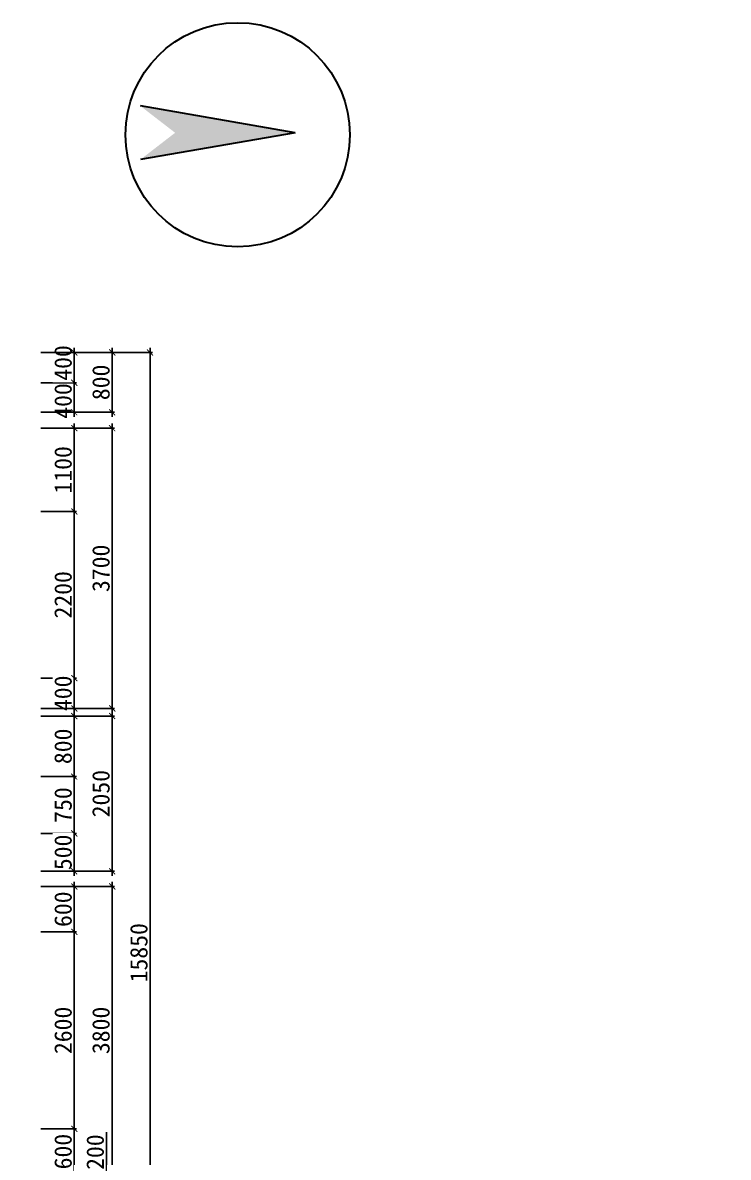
# Model space of a CAD drawing. Header units: millimetres. Extents: x -41640 to 3079702, y -5257903 to 68462.
# Drawn here: x 24793 to 34102, y 39794 to 54773 of the extents above; entities that cross this region are included whole.
import ezdxf

# ---------------------------------------------------------------- set-up
doc = ezdxf.new("R2010")
doc.units = ezdxf.units.MM
doc.header["$LTSCALE"] = 10
doc.layers.get('0').update_dxf_attribs({"color": 255})
doc.layers.get('Defpoints').update_dxf_attribs({"color": 255})
doc.layers.add('1室外尺寸标注', color=3, linetype='Continuous', lineweight=30)
doc.styles.add('(图框)宋体', font='', dxfattribs={"width": 0.8})
doc.styles.get("Standard").update_dxf_attribs({"font": ''})
doc.styles.add('邓林', font='simhei.ttf')
doc.styles.get('(图框)宋体').set_extended_font_data('SimSun')
doc.styles.get('Standard').set_extended_font_data('SimSun')
doc.dimstyles.get("Standard").update_dxf_attribs({"dimtxt": 0.18, "dimasz": 0.18, "dimexe": 0.18, "dimexo": 0.0625, "dimgap": 0.09, "dimtad": 0, "dimtih": 1, "dimtoh": 1, "dimdec": 4, "dimzin": 0, "dimdsep": 46, "dimtxsty": 'Standard', "dimcen": 0.09, "dimadec": 0, "dimazin": 0, "dimtfac": 1, "dimtdec": 4, "dimtofl": 0, "dimtmove": 0, "dimatfit": 3, "dimfxl": 1, "dimtolj": 1, "dimtzin": 0, "dimarcsym": 0})

# ---------------------------------------------------------------- blocks, each defined once
blk = doc.blocks.new('_ArchTick')
at = {"color": 0, "linetype": 'ByBlock', "const_width": 0.15}
blk.add_lwpolyline([(-0.5, -0.5), (0.5, 0.5)], dxfattribs=at)
blk = doc.blocks.new('*D250')
at = {"layer": '1室外尺寸标注', "color": 8, "lineweight": -2}
for p, q in [((25896, 39448), (25896, 39959)), ((25473, 39320), (25896, 39448)), ((25473, 39210), (25473, 39430)), ((25033, 39370), (25503, 39370)), ((25033, 39270), (25503, 39270))]:
    blk.add_line(p, q, dxfattribs=at)
at = {"layer": 'Defpoints', "color": 0, "lineweight": 30}
for p in [(24973, 39370, 0), (24973, 39270, 0), (25473, 39370)]:
    blk.add_point(p, dxfattribs=at)
at = {"layer": '1室外尺寸标注', "color": 8, "lineweight": -2, "xscale": 80, "yscale": 80, "zscale": 80}
for p, rotation in [((25473, 39370), 90), ((25473, 39270), 270)]:
    blk.add_blockref('_ArchTick', p, dxfattribs=dict(at, rotation=rotation))
at = {"layer": '1室外尺寸标注', "color": 45, "insert": (25750, 39703), "char_height": 230, "attachment_point": 5, "rotation": 90, "style": '邓林', "bg_fill": 3, "box_fill_scale": 1.1, "bg_fill_color": 256, "bg_fill_true_color": 13158600, "bg_fill_transparency": 7250140}
blk.add_mtext('100', dxfattribs=at)
blk = doc.blocks.new('_Dot')
at = {"color": 0, "linetype": 'ByBlock', "lineweight": -2}
blk.add_line((-0.5, 0), (-1, 0), dxfattribs=at)
at = {"color": 0, "linetype": 'ByBlock', "const_width": 0.5}
blk.add_lwpolyline([(-0.25, 0, 1), (0.25, 0, 1)], format="xyb", close=True, dxfattribs=at)
blk = doc.blocks.new('DOT')
at = {"color": 0, "linetype": 'ByBlock'}
blk.add_line((-0.35, 0), (-1, 0), dxfattribs=at)
at = {"color": 0, "linetype": 'ByBlock', "const_width": 0.35}
blk.add_lwpolyline([(-0.175, 0, 1), (0.175, 0, 1)], format="xyb", close=True, dxfattribs=at)
blk = doc.blocks.new('*D251')
at = {"layer": '1室外尺寸标注', "color": 8, "lineweight": -2}
for p, q in [((25896, 39598), (25896, 40128)), ((25033, 39570), (25503, 39570)), ((25473, 39310), (25473, 39630)), ((25473, 39470), (25896, 39598)), ((25033, 39370), (25503, 39370))]:
    blk.add_line(p, q, dxfattribs=at)
at = {"layer": 'Defpoints', "color": 0, "lineweight": 30}
for p in [(24973, 39570, 0), (25473, 39570), (24973, 39370, 0)]:
    blk.add_point(p, dxfattribs=at)
at = {"layer": '1室外尺寸标注', "color": 8, "lineweight": -2, "xscale": 80, "yscale": 80, "zscale": 80}
for p, rotation in [((25473, 39570), 90), ((25473, 39370), 270)]:
    blk.add_blockref('_ArchTick', p, dxfattribs=dict(at, rotation=rotation))
at = {"layer": '1室外尺寸标注', "color": 45, "insert": (25750, 39863), "char_height": 230, "attachment_point": 5, "rotation": 90, "style": '邓林', "bg_fill": 3, "box_fill_scale": 1.1, "bg_fill_color": 256, "bg_fill_true_color": 13158600, "bg_fill_transparency": 7246092}
blk.add_mtext('200', dxfattribs=at)
blk = doc.blocks.new('*D252')
at = {"layer": '1室外尺寸标注', "color": 8, "lineweight": -2}
for p, q in [((25033, 40170), (25503, 40170)), ((25473, 39510), (25473, 40230)), ((25033, 39570), (25503, 39570))]:
    blk.add_line(p, q, dxfattribs=at)
at = {"layer": 'Defpoints', "color": 0, "lineweight": 30}
for p in [(24973, 40170, 0), (24973, 39570, 0)]:
    blk.add_point(p, dxfattribs=at)
at = {"layer": '1室外尺寸标注', "color": 8, "lineweight": -2, "xscale": 80, "yscale": 80, "zscale": 80}
for p, rotation in [((25473, 40170), 90), ((25473, 39570), 270)]:
    blk.add_blockref('_ArchTick', p, dxfattribs=dict(at, rotation=rotation))
at = {"layer": '1室外尺寸标注', "color": 45, "insert": (25326, 39870), "char_height": 230, "attachment_point": 5, "rotation": 90, "style": '邓林', "bg_fill": 3, "box_fill_scale": 1.1, "bg_fill_color": 256, "bg_fill_true_color": 13158600, "bg_fill_transparency": 4932856}
blk.add_mtext('600', dxfattribs=at)
at = {"layer": 'Defpoints', "color": 0, "lineweight": 30}
blk.add_point((25473, 40170), dxfattribs=at)
blk = doc.blocks.new('*D253')
at = {"layer": '1室外尺寸标注', "color": 8, "lineweight": -2}
for p, q in [((25033, 42770), (25503, 42770)), ((25473, 40110), (25473, 42830)), ((25033, 40170), (25503, 40170))]:
    blk.add_line(p, q, dxfattribs=at)
at = {"layer": 'Defpoints', "color": 0, "lineweight": 30}
for p in [(24973, 42770, 0), (25473, 42770), (24973, 40170, 0)]:
    blk.add_point(p, dxfattribs=at)
at = {"layer": '1室外尺寸标注', "color": 8, "lineweight": -2, "xscale": 80, "yscale": 80, "zscale": 80}
for p, rotation in [((25473, 42770), 90), ((25473, 40170), 270)]:
    blk.add_blockref('_ArchTick', p, dxfattribs=dict(at, rotation=rotation))
at = {"layer": '1室外尺寸标注', "color": 45, "insert": (25326, 41470), "char_height": 230, "attachment_point": 5, "rotation": 90, "style": '邓林', "bg_fill": 3, "box_fill_scale": 1.1, "bg_fill_color": 256, "bg_fill_true_color": 13158600, "bg_fill_transparency": 7243152}
blk.add_mtext('2600', dxfattribs=at)
blk = doc.blocks.new('*D254')
at = {"layer": '1室外尺寸标注', "color": 8, "lineweight": -2}
for p, q in [((25033, 43370), (25503, 43370)), ((25473, 42710), (25473, 43430)), ((25033, 42770), (25503, 42770))]:
    blk.add_line(p, q, dxfattribs=at)
at = {"layer": 'Defpoints', "color": 0, "lineweight": 30}
for p in [(24973, 43370, 0), (24973, 42770, 0)]:
    blk.add_point(p, dxfattribs=at)
at = {"layer": '1室外尺寸标注', "color": 8, "lineweight": -2, "xscale": 80, "yscale": 80, "zscale": 80}
for p, rotation in [((25473, 43370), 90), ((25473, 42770), 270)]:
    blk.add_blockref('_ArchTick', p, dxfattribs=dict(at, rotation=rotation))
at = {"layer": '1室外尺寸标注', "color": 45, "insert": (25326, 43070), "char_height": 230, "attachment_point": 5, "rotation": 90, "style": '邓林', "bg_fill": 3, "box_fill_scale": 1.1, "bg_fill_color": 256, "bg_fill_true_color": 13158600, "bg_fill_transparency": 4931824}
blk.add_mtext('600', dxfattribs=at)
at = {"layer": 'Defpoints', "color": 0, "lineweight": 30}
blk.add_point((25473, 43370), dxfattribs=at)
blk = doc.blocks.new('*D255')
at = {"layer": '1室外尺寸标注', "color": 8, "lineweight": -2}
for p, q in [((25473, 49570), (25473, 50080)), ((25033, 50020), (25503, 50020)), ((25033, 49630), (25503, 49630))]:
    blk.add_line(p, q, dxfattribs=at)
at = {"layer": 'Defpoints', "color": 0, "lineweight": 30}
for p in [(24973, 50020, 0), (24973, 49630, 0)]:
    blk.add_point(p, dxfattribs=at)
at = {"layer": '1室外尺寸标注', "color": 45, "insert": (25326, 49779), "char_height": 230, "attachment_point": 5, "rotation": 90, "style": '邓林', "bg_fill": 3, "box_fill_scale": 1.1, "bg_fill_color": 256, "bg_fill_true_color": 13158600, "bg_fill_transparency": 7229500}
blk.add_mtext('400', dxfattribs=at)
at = {"layer": 'Defpoints', "color": 0, "lineweight": 30}
blk.add_point((25473, 50020), dxfattribs=at)
at = {"layer": '1室外尺寸标注', "color": 8, "lineweight": -2, "xscale": 80, "yscale": 80, "zscale": 80}
for p, rotation in [((25473, 50020), 90), ((25473, 49630), 270)]:
    blk.add_blockref('_ArchTick', p, dxfattribs=dict(at, rotation=rotation))
blk = doc.blocks.new('*D256')
at = {"layer": '1室外尺寸标注', "color": 8, "lineweight": -2}
for p, q in [((25473, 49960), (25473, 50480)), ((25033, 50420), (25503, 50420)), ((25033, 50020), (25503, 50020))]:
    blk.add_line(p, q, dxfattribs=at)
at = {"layer": 'Defpoints', "color": 0, "lineweight": 30}
for p in [(24973, 50420, 0), (24973, 50020, 0)]:
    blk.add_point(p, dxfattribs=at)
at = {"layer": '1室外尺寸标注', "color": 45, "insert": (25326, 50281), "char_height": 230, "attachment_point": 5, "rotation": 90, "style": '邓林', "bg_fill": 3, "box_fill_scale": 1.1, "bg_fill_color": 256, "bg_fill_true_color": 13158600, "bg_fill_transparency": 6881363}
blk.add_mtext('400', dxfattribs=at)
at = {"layer": 'Defpoints', "color": 0, "lineweight": 30}
blk.add_point((25473, 50420), dxfattribs=at)
at = {"layer": '1室外尺寸标注', "color": 8, "lineweight": -2, "xscale": 80, "yscale": 80, "zscale": 80}
for p, rotation in [((25473, 50420), 90), ((25473, 50020), 270)]:
    blk.add_blockref('_ArchTick', p, dxfattribs=dict(at, rotation=rotation))
blk = doc.blocks.new('*D257')
at = {"layer": '1室外尺寸标注', "color": 8, "lineweight": -2}
for p, q in [((26473, 34510), (26473, 50480)), ((25033, 50420), (26503, 50420)), ((25033, 34570), (26503, 34570))]:
    blk.add_line(p, q, dxfattribs=at)
at = {"layer": 'Defpoints', "color": 0, "lineweight": 30}
for p in [(24973, 50420, 0), (26473, 50420), (24973, 34570, 0)]:
    blk.add_point(p, dxfattribs=at)
at = {"layer": '1室外尺寸标注', "color": 8, "lineweight": -2, "xscale": 80, "yscale": 80, "zscale": 80}
for p, rotation in [((26473, 50420), 90), ((26473, 34570), 270)]:
    blk.add_blockref('_ArchTick', p, dxfattribs=dict(at, rotation=rotation))
at = {"layer": '1室外尺寸标注', "color": 45, "insert": (26326, 42495), "char_height": 230, "attachment_point": 5, "rotation": 90, "style": '邓林', "bg_fill": 3, "box_fill_scale": 1.1, "bg_fill_color": 256, "bg_fill_true_color": 13158600, "bg_fill_transparency": 4932548}
blk.add_mtext('15850', dxfattribs=at)
blk = doc.blocks.new('*D258')
at = {"layer": '1室外尺寸标注', "color": 8, "lineweight": -2}
for p, q in [((25973, 50480), (25973, 49570)), ((25033, 50420), (26003, 50420)), ((25033, 49630), (26003, 49630))]:
    blk.add_line(p, q, dxfattribs=at)
at = {"layer": 'Defpoints', "color": 0, "lineweight": 30}
for p in [(24973, 50420, 0), (24973, 49630, 0), (25973, 49630)]:
    blk.add_point(p, dxfattribs=at)
at = {"layer": '1室外尺寸标注', "color": 8, "lineweight": -2, "xscale": 80, "yscale": 80, "zscale": 80}
for p, rotation in [((25973, 50420), 90), ((25973, 49630), 270)]:
    blk.add_blockref('_ArchTick', p, dxfattribs=dict(at, rotation=rotation))
at = {"layer": '1室外尺寸标注', "color": 45, "insert": (25826, 50025), "char_height": 230, "attachment_point": 5, "rotation": 90, "style": '邓林', "bg_fill": 3, "box_fill_scale": 1.1, "bg_fill_color": 256, "bg_fill_true_color": 13158600, "bg_fill_transparency": 4932340}
blk.add_mtext('800', dxfattribs=at)
blk = doc.blocks.new('*D259')
at = {"layer": '1室外尺寸标注', "color": 8, "lineweight": -2}
for p, q in [((25033, 43370), (26003, 43370)), ((25973, 43430), (25973, 39510)), ((25033, 39570), (26003, 39570))]:
    blk.add_line(p, q, dxfattribs=at)
at = {"layer": 'Defpoints', "color": 0, "lineweight": 30}
for p in [(24973, 43370, 0), (24973, 39570, 0), (25973, 39570)]:
    blk.add_point(p, dxfattribs=at)
at = {"layer": '1室外尺寸标注', "color": 8, "lineweight": -2, "xscale": 80, "yscale": 80, "zscale": 80}
for p, rotation in [((25973, 43370), 90), ((25973, 39570), 270)]:
    blk.add_blockref('_ArchTick', p, dxfattribs=dict(at, rotation=rotation))
at = {"layer": '1室外尺寸标注', "color": 45, "insert": (25826, 41470), "char_height": 230, "attachment_point": 5, "rotation": 90, "style": '邓林', "bg_fill": 3, "box_fill_scale": 1.1, "bg_fill_color": 256, "bg_fill_true_color": 13158600, "bg_fill_transparency": 7217436}
blk.add_mtext('3800', dxfattribs=at)
blk = doc.blocks.new('*D262')
at = {"layer": '1室外尺寸标注', "color": 8, "lineweight": -2}
for p, q in [((25473, 49480), (25473, 48260)), ((25033, 49420), (25503, 49420)), ((25033, 48320), (25503, 48320))]:
    blk.add_line(p, q, dxfattribs=at)
at = {"layer": 'Defpoints', "color": 0, "lineweight": 30}
for p in [(24973, 49420, 0), (24973, 48320, 0), (25473, 48320)]:
    blk.add_point(p, dxfattribs=at)
at = {"layer": '1室外尺寸标注', "color": 8, "lineweight": -2, "xscale": 80, "yscale": 80, "zscale": 80}
for p, rotation in [((25473, 49420), 90), ((25473, 48320), 270)]:
    blk.add_blockref('_ArchTick', p, dxfattribs=dict(at, rotation=rotation))
at = {"layer": '1室外尺寸标注', "color": 45, "insert": (25326, 48870), "char_height": 230, "attachment_point": 5, "rotation": 90, "style": '邓林', "bg_fill": 3, "box_fill_scale": 1.1, "bg_fill_color": 256, "bg_fill_true_color": 13158600, "bg_fill_transparency": 4932340}
blk.add_mtext('1100', dxfattribs=at)
blk = doc.blocks.new('*D263')
at = {"layer": '1室外尺寸标注', "color": 8, "lineweight": -2}
for p, q in [((25033, 48320), (25503, 48320)), ((25473, 48380), (25473, 46060)), ((25033, 46120), (25503, 46120))]:
    blk.add_line(p, q, dxfattribs=at)
at = {"layer": 'Defpoints', "color": 0, "lineweight": 30}
for p in [(24973, 48320, 0), (24973, 46120, 0), (25473, 46120)]:
    blk.add_point(p, dxfattribs=at)
at = {"layer": '1室外尺寸标注', "color": 8, "lineweight": -2, "xscale": 80, "yscale": 80, "zscale": 80}
for p, rotation in [((25473, 48320), 90), ((25473, 46120), 270)]:
    blk.add_blockref('_ArchTick', p, dxfattribs=dict(at, rotation=rotation))
at = {"layer": '1室外尺寸标注', "color": 45, "insert": (25326, 47220), "char_height": 230, "attachment_point": 5, "rotation": 90, "style": '邓林', "bg_fill": 3, "box_fill_scale": 1.1, "bg_fill_color": 256, "bg_fill_true_color": 13158600, "bg_fill_transparency": 7210384}
blk.add_mtext('2200', dxfattribs=at)
blk = doc.blocks.new('*D264')
at = {"layer": '1室外尺寸标注', "color": 8, "lineweight": -2}
for p, q in [((25473, 46180), (25473, 45660)), ((25033, 46120), (25503, 46120)), ((25033, 45720), (25503, 45720))]:
    blk.add_line(p, q, dxfattribs=at)
at = {"layer": 'Defpoints', "color": 0, "lineweight": 30}
for p in [(24973, 46120, 0), (24973, 45720, 0)]:
    blk.add_point(p, dxfattribs=at)
at = {"layer": '1室外尺寸标注', "color": 45, "insert": (25326, 45920), "char_height": 230, "attachment_point": 5, "rotation": 90, "style": '邓林', "bg_fill": 3, "box_fill_scale": 1.1, "bg_fill_color": 256, "bg_fill_true_color": 13158600, "bg_fill_transparency": 4931516}
blk.add_mtext('400', dxfattribs=at)
at = {"layer": 'Defpoints', "color": 0, "lineweight": 30}
blk.add_point((25473, 45720), dxfattribs=at)
at = {"layer": '1室外尺寸标注', "color": 8, "lineweight": -2, "xscale": 80, "yscale": 80, "zscale": 80}
for p, rotation in [((25473, 46120), 90), ((25473, 45720), 270)]:
    blk.add_blockref('_ArchTick', p, dxfattribs=dict(at, rotation=rotation))
blk = doc.blocks.new('*D265')
at = {"layer": '1室外尺寸标注', "color": 8, "lineweight": -2}
for p, q in [((25033, 45620), (25503, 45620)), ((25473, 45680), (25473, 44760)), ((25033, 44820), (25503, 44820))]:
    blk.add_line(p, q, dxfattribs=at)
at = {"layer": 'Defpoints', "color": 0, "lineweight": 30}
for p in [(24973, 45620, 0), (24973, 44820, 0), (25473, 44820)]:
    blk.add_point(p, dxfattribs=at)
at = {"layer": '1室外尺寸标注', "color": 8, "lineweight": -2, "xscale": 80, "yscale": 80, "zscale": 80}
for p, rotation in [((25473, 45620), 90), ((25473, 44820), 270)]:
    blk.add_blockref('_ArchTick', p, dxfattribs=dict(at, rotation=rotation))
at = {"layer": '1室外尺寸标注', "color": 45, "insert": (25326, 45220), "char_height": 230, "attachment_point": 5, "rotation": 90, "style": '邓林', "bg_fill": 3, "box_fill_scale": 1.1, "bg_fill_color": 256, "bg_fill_true_color": 13158600, "bg_fill_transparency": 7202860}
blk.add_mtext('800', dxfattribs=at)
blk = doc.blocks.new('*D266')
at = {"layer": '1室外尺寸标注', "color": 8, "lineweight": -2}
for p, q in [((25033, 44820), (25503, 44820)), ((25473, 44880), (25473, 44010)), ((25033, 44070), (25503, 44070))]:
    blk.add_line(p, q, dxfattribs=at)
at = {"layer": 'Defpoints', "color": 0, "lineweight": 30}
for p in [(24973, 44820, 0), (24973, 44070, 0), (25473, 44070)]:
    blk.add_point(p, dxfattribs=at)
at = {"layer": '1室外尺寸标注', "color": 8, "lineweight": -2, "xscale": 80, "yscale": 80, "zscale": 80}
for p, rotation in [((25473, 44820), 90), ((25473, 44070), 270)]:
    blk.add_blockref('_ArchTick', p, dxfattribs=dict(at, rotation=rotation))
at = {"layer": '1室外尺寸标注', "color": 45, "insert": (25326, 44445), "char_height": 230, "attachment_point": 5, "rotation": 90, "style": '邓林', "bg_fill": 3, "box_fill_scale": 1.1, "bg_fill_color": 256, "bg_fill_true_color": 13158600, "bg_fill_transparency": 7196860}
blk.add_mtext('750', dxfattribs=at)
blk = doc.blocks.new('*D267')
at = {"layer": '1室外尺寸标注', "color": 8, "lineweight": -2}
for p, q in [((25033, 44070), (25503, 44070)), ((25473, 44130), (25473, 43510)), ((25033, 43570), (25503, 43570))]:
    blk.add_line(p, q, dxfattribs=at)
at = {"layer": 'Defpoints', "color": 0, "lineweight": 30}
for p in [(24973, 44070, 0), (24973, 43570, 0)]:
    blk.add_point(p, dxfattribs=at)
at = {"layer": '1室外尺寸标注', "color": 45, "insert": (25326, 43820), "char_height": 230, "attachment_point": 5, "rotation": 90, "style": '邓林', "bg_fill": 3, "box_fill_scale": 1.1, "bg_fill_color": 256, "bg_fill_true_color": 13158600, "bg_fill_transparency": 4931824}
blk.add_mtext('500', dxfattribs=at)
at = {"layer": 'Defpoints', "color": 0, "lineweight": 30}
blk.add_point((25473, 43570), dxfattribs=at)
at = {"layer": '1室外尺寸标注', "color": 8, "lineweight": -2, "xscale": 80, "yscale": 80, "zscale": 80}
for p, rotation in [((25473, 44070), 90), ((25473, 43570), 270)]:
    blk.add_blockref('_ArchTick', p, dxfattribs=dict(at, rotation=rotation))
blk = doc.blocks.new('*D268')
at = {"layer": '1室外尺寸标注', "color": 8, "lineweight": -2}
for p, q in [((25033, 45620), (26003, 45620)), ((25973, 43510), (25973, 45680)), ((25033, 43570), (26003, 43570))]:
    blk.add_line(p, q, dxfattribs=at)
at = {"layer": 'Defpoints', "color": 0, "lineweight": 30}
for p in [(24973, 45620, 0), (25973, 45620), (24973, 43570, 0)]:
    blk.add_point(p, dxfattribs=at)
at = {"layer": '1室外尺寸标注', "color": 8, "lineweight": -2, "xscale": 80, "yscale": 80, "zscale": 80}
for p, rotation in [((25973, 45620), 90), ((25973, 43570), 270)]:
    blk.add_blockref('_ArchTick', p, dxfattribs=dict(at, rotation=rotation))
at = {"layer": '1室外尺寸标注', "color": 45, "insert": (25826, 44595), "char_height": 230, "attachment_point": 5, "rotation": 90, "style": '邓林', "bg_fill": 3, "box_fill_scale": 1.1, "bg_fill_color": 256, "bg_fill_true_color": 13158600, "bg_fill_transparency": 7194352}
blk.add_mtext('2050', dxfattribs=at)
blk = doc.blocks.new('*D269')
at = {"layer": '1室外尺寸标注', "color": 8, "lineweight": -2}
for p, q in [((25973, 45660), (25973, 49480)), ((25033, 49420), (26003, 49420)), ((25033, 45720), (26003, 45720))]:
    blk.add_line(p, q, dxfattribs=at)
at = {"layer": 'Defpoints', "color": 0, "lineweight": 30}
for p in [(24973, 49420, 0), (25973, 49420), (24973, 45720, 0)]:
    blk.add_point(p, dxfattribs=at)
at = {"layer": '1室外尺寸标注', "color": 8, "lineweight": -2, "xscale": 80, "yscale": 80, "zscale": 80}
for p, rotation in [((25973, 49420), 90), ((25973, 45720), 270)]:
    blk.add_blockref('_ArchTick', p, dxfattribs=dict(at, rotation=rotation))
at = {"layer": '1室外尺寸标注', "color": 45, "insert": (25826, 47570), "char_height": 230, "attachment_point": 5, "rotation": 90, "style": '邓林', "bg_fill": 3, "box_fill_scale": 1.1, "bg_fill_color": 256, "bg_fill_true_color": 13158600, "bg_fill_transparency": 4931824}
blk.add_mtext('3700', dxfattribs=at)
blk = doc.blocks.new('*D561')
at = {"color": 250, "lineweight": -2}
for p, q in [((-36159, 46246), (-36316, 46246)), ((-36286, 46276), (-36286, 45616)), ((-36136, 45646), (-36316, 45646))]:
    blk.add_line(p, q, dxfattribs=at)
at = {"layer": 'Defpoints', "color": 0, "lineweight": 30}
for p in [(-36129, 46246), (-36286, 45646), (3064961, 45646)]:
    blk.add_point(p, dxfattribs=at)
at = {"color": 250, "lineweight": -2, "xscale": 30, "yscale": 30, "zscale": 30}
for p, rotation in [((-36286, 46246), 90), ((-36286, 45646), 270)]:
    blk.add_blockref('_ArchTick', p, dxfattribs=dict(at, rotation=rotation))
at = {"color": 45, "insert": (-36381, 45946), "char_height": 150, "attachment_point": 5, "rotation": 90, "style": '(图框)宋体', "bg_fill": 3, "box_fill_scale": 1.1, "bg_fill_color": 256, "bg_fill_true_color": 13158600, "bg_fill_transparency": 5547808}
blk.add_mtext('600', dxfattribs=at)
blk = doc.blocks.new('*D564')
at = {"color": 250, "lineweight": -2}
for p, q in [((-28231, 49067), (-28410, 49067)), ((-28380, 49097), (-28380, 47127)), ((-28230, 47157), (-28410, 47157))]:
    blk.add_line(p, q, dxfattribs=at)
at = {"layer": 'Defpoints', "color": 0, "lineweight": 30}
for p in [(-28201, 49067), (-28380, 47157), (3072889, 47157)]:
    blk.add_point(p, dxfattribs=at)
at = {"color": 250, "lineweight": -2, "xscale": 30, "yscale": 30, "zscale": 30}
for p, rotation in [((-28380, 49067), 90), ((-28380, 47157), 270)]:
    blk.add_blockref('_ArchTick', p, dxfattribs=dict(at, rotation=rotation))
at = {"color": 45, "insert": (-28475, 48112), "char_height": 150, "attachment_point": 5, "rotation": 90, "style": '(图框)宋体', "bg_fill": 3, "box_fill_scale": 1.1, "bg_fill_color": 256, "bg_fill_true_color": 13158600, "bg_fill_transparency": 5547292}
blk.add_mtext('1910', dxfattribs=at)
blk = doc.blocks.new('*D565')
at = {"color": 250, "lineweight": -2}
for p, q in [((-30132, 49067), (-29952, 49067)), ((-29982, 49097), (-29982, 47127)), ((-29832, 47157), (-30012, 47157))]:
    blk.add_line(p, q, dxfattribs=at)
at = {"layer": 'Defpoints', "color": 0, "lineweight": 30}
for p in [(-30241, 49067), (-29982, 47157), (3070849, 47157)]:
    blk.add_point(p, dxfattribs=at)
at = {"color": 250, "lineweight": -2, "xscale": 30, "yscale": 30, "zscale": 30}
for p, rotation in [((-29982, 49067), 90), ((-29982, 47157), 270)]:
    blk.add_blockref('_ArchTick', p, dxfattribs=dict(at, rotation=rotation))
at = {"color": 45, "insert": (-30077, 48112), "char_height": 150, "attachment_point": 5, "rotation": 90, "style": '(图框)宋体', "bg_fill": 3, "box_fill_scale": 1.1, "bg_fill_color": 256, "bg_fill_true_color": 13158600, "bg_fill_transparency": 15090400}
blk.add_mtext('1910', dxfattribs=at)
blk = doc.blocks.new('*D571')
at = {"color": 250, "lineweight": -2}
for p, q in [((-25860, 45177), (-25860, 47487)), ((-25710, 47457), (-25890, 47457)), ((-25710, 45207), (-25890, 45207))]:
    blk.add_line(p, q, dxfattribs=at)
at = {"layer": 'Defpoints', "color": 0, "lineweight": 30}
for p in [(-25860, 47457), (3075619, 47457), (-25471, 45207)]:
    blk.add_point(p, dxfattribs=at)
at = {"color": 250, "lineweight": -2, "xscale": 30, "yscale": 30, "zscale": 30}
for p, rotation in [((-25860, 47457), 90), ((-25860, 45207), 270)]:
    blk.add_blockref('_ArchTick', p, dxfattribs=dict(at, rotation=rotation))
at = {"color": 45, "insert": (-25955, 46332), "char_height": 150, "attachment_point": 5, "rotation": 90, "style": '(图框)宋体', "bg_fill": 3, "box_fill_scale": 1.1, "bg_fill_color": 256, "bg_fill_true_color": 13158600, "bg_fill_transparency": 15130364}
blk.add_mtext('2250', dxfattribs=at)
blk = doc.blocks.new('*D572')
at = {"color": 250, "lineweight": -2}
for p, q in [((-25860, 47427), (-25860, 48987)), ((-25710, 48957), (-25890, 48957)), ((-25710, 47457), (-25890, 47457))]:
    blk.add_line(p, q, dxfattribs=at)
at = {"layer": 'Defpoints', "color": 0, "lineweight": 30}
for p in [(-25860, 48957), (-25671, 48957), (3075419, 47457)]:
    blk.add_point(p, dxfattribs=at)
at = {"color": 250, "lineweight": -2, "xscale": 30, "yscale": 30, "zscale": 30}
for p, rotation in [((-25860, 48957), 90), ((-25860, 47457), 270)]:
    blk.add_blockref('_ArchTick', p, dxfattribs=dict(at, rotation=rotation))
at = {"color": 45, "insert": (-25955, 48207), "char_height": 150, "attachment_point": 5, "rotation": 90, "style": '(图框)宋体', "bg_fill": 3, "box_fill_scale": 1.1, "bg_fill_color": 256, "bg_fill_true_color": 13158600, "bg_fill_transparency": 15126992}
blk.add_mtext('1500', dxfattribs=at)

msp = doc.modelspace()

# ---------------------------------------------------------------- hatches: boundary and pattern name
at = {"layer": '1室外尺寸标注'}
msp.add_hatch(color=45, dxfattribs=at).paths.add_polyline_path([(26346, 53673.6), (26803.5, 53320.1), (26346, 52966.6), (28389, 53320.1)])

# ---------------------------------------------------------------- linework, layer by layer
at = {"layer": '1室外尺寸标注', "color": 45}
for q in [(26346, 53673.6, 0), (26346, 52966.6, 0)]:
    msp.add_line((28389, 53320.1, 0), q, dxfattribs=at)
msp.add_circle((27628.8, 53293.4, 0), 1479.9, dxfattribs=at)

# ---------------------------------------------------------------- dimensions: what is measured, and where the dimension line sits
dim = msp.add_linear_dim(base=(25472.6, 50020.4, 0), p1=(24972.6, 49630.4), p2=(24972.6, 50020.4), angle=90, text='400', dimstyle='Standard', override={"dimtxt": 230, "dimasz": 80, "dimexe": 30, "dimexo": 60, "dimgap": 30, "dimtad": 1, "dimtih": 0, "dimtoh": 0, "dimdec": 0, "dimzin": 8, "dimdsep": 44, "dimtxsty": '邓林', "dimblk": 'ArchTick', "dimcen": 2.5, "dimdle": 60, "dimclrd": 8, "dimclre": 8, "dimclrt": 45, "dimtdec": 0, "dimtofl": 1, "dimtmove": 1, "dimldrblk": 'Dot', "dimfxl": 5, "dimtfill": 1, "dimtolj": 0, "dimtzin": 8}, dxfattribs=at)
dim.commit()
dim.dimension.update_dxf_attribs({"geometry": '*D255', "text_midpoint": (25472.6, 49779, 0), "dimtype": 160})
dim = msp.add_linear_dim(base=(25472.6, 39370.4, 0), p1=(24972.6, 39270.4), p2=(24972.6, 39370.4), angle=90, dimstyle='Standard', override={"dimtxt": 230, "dimasz": 80, "dimexe": 30, "dimexo": 60, "dimgap": 30, "dimtad": 1, "dimtih": 0, "dimtoh": 0, "dimdec": 0, "dimzin": 8, "dimdsep": 44, "dimtxsty": '邓林', "dimblk": 'ArchTick', "dimcen": 2.5, "dimdle": 60, "dimclrd": 8, "dimclre": 8, "dimclrt": 45, "dimtdec": 0, "dimtofl": 1, "dimtmove": 1, "dimldrblk": 'Dot', "dimfxl": 5, "dimtfill": 1, "dimtolj": 0, "dimtzin": 8}, dxfattribs=at)
dim.commit()
dim.dimension.update_dxf_attribs({"geometry": '*D250', "text_midpoint": (25750.1, 39477.6, 0)})

# ---------------------------------------------------------------- next in the draw order: dimensions: what is measured, and where the dimension line sits
dim = msp.add_linear_dim(base=(25472.6, 50420.4, 0), p1=(24972.6, 50020.4), p2=(24972.6, 50420.4), angle=90, dimstyle='Standard', override={"dimtxt": 230, "dimasz": 80, "dimexe": 30, "dimexo": 60, "dimgap": 30, "dimtad": 1, "dimtih": 0, "dimtoh": 0, "dimdec": 0, "dimzin": 8, "dimdsep": 44, "dimtxsty": '邓林', "dimblk": 'ArchTick', "dimcen": 2.5, "dimdle": 60, "dimclrd": 8, "dimclre": 8, "dimclrt": 45, "dimtdec": 0, "dimtofl": 1, "dimtmove": 1, "dimldrblk": 'Dot', "dimfxl": 5, "dimtfill": 1, "dimtolj": 0, "dimtzin": 8}, dxfattribs=at)
dim.commit()
dim.dimension.update_dxf_attribs({"geometry": '*D256', "text_midpoint": (25472.6, 50281.2, 0), "dimtype": 160})
dim = msp.add_linear_dim(base=(25472.6, 39570.4, 0), p1=(24972.6, 39370.4), p2=(24972.6, 39570.4), angle=90, dimstyle='Standard', override={"dimtxt": 230, "dimasz": 80, "dimexe": 30, "dimexo": 60, "dimgap": 30, "dimtad": 1, "dimtih": 0, "dimtoh": 0, "dimdec": 0, "dimzin": 8, "dimdsep": 44, "dimtxsty": '邓林', "dimblk": 'ArchTick', "dimcen": 2.5, "dimdle": 60, "dimclrd": 8, "dimclre": 8, "dimclrt": 45, "dimtdec": 0, "dimtofl": 1, "dimtmove": 1, "dimldrblk": 'Dot', "dimfxl": 5, "dimtfill": 1, "dimtolj": 0, "dimtzin": 8}, dxfattribs=at)
dim.commit()
dim.dimension.update_dxf_attribs({"geometry": '*D251', "text_midpoint": (25750.1, 39627.6, 0)})

# ---------------------------------------------------------------- next in the draw order: dimensions: what is measured, and where the dimension line sits
dim = msp.add_linear_dim(base=(25472.6, 40170.4, 0), p1=(24972.6, 39570.4), p2=(24972.6, 40170.4), angle=90, dimstyle='Standard', override={"dimtxt": 230, "dimasz": 80, "dimexe": 30, "dimexo": 60, "dimgap": 30, "dimtad": 1, "dimtih": 0, "dimtoh": 0, "dimdec": 0, "dimzin": 8, "dimdsep": 44, "dimtxsty": '邓林', "dimblk": 'ArchTick', "dimcen": 2.5, "dimdle": 60, "dimclrd": 8, "dimclre": 8, "dimclrt": 45, "dimtdec": 0, "dimtofl": 1, "dimtmove": 1, "dimldrblk": 'Dot', "dimfxl": 5, "dimtfill": 1, "dimtolj": 0, "dimtzin": 8}, dxfattribs=at)
dim.commit()
dim.dimension.update_dxf_attribs({"geometry": '*D252', "text_midpoint": (25326.3, 39870.4, 0)})

# ---------------------------------------------------------------- next in the draw order: dimensions: what is measured, and where the dimension line sits
dim = msp.add_linear_dim(base=(25472.6, 42770.4, 0), p1=(24972.6, 40170.4), p2=(24972.6, 42770.4), angle=90, dimstyle='Standard', override={"dimtxt": 230, "dimasz": 80, "dimexe": 30, "dimexo": 60, "dimgap": 30, "dimtad": 1, "dimtih": 0, "dimtoh": 0, "dimdec": 0, "dimzin": 8, "dimdsep": 44, "dimtxsty": '邓林', "dimblk": 'ArchTick', "dimcen": 2.5, "dimdle": 60, "dimclrd": 8, "dimclre": 8, "dimclrt": 45, "dimtdec": 0, "dimtofl": 1, "dimtmove": 1, "dimldrblk": 'Dot', "dimfxl": 5, "dimtfill": 1, "dimtolj": 0, "dimtzin": 8}, dxfattribs=at)
dim.commit()
dim.dimension.update_dxf_attribs({"geometry": '*D253', "text_midpoint": (25326.3, 41470.4, 0)})

# ---------------------------------------------------------------- next in the draw order: dimensions: what is measured, and where the dimension line sits
dim = msp.add_linear_dim(base=(25472.6, 43370.4, 0), p1=(24972.6, 42770.4), p2=(24972.6, 43370.4), angle=90, dimstyle='Standard', override={"dimtxt": 230, "dimasz": 80, "dimexe": 30, "dimexo": 60, "dimgap": 30, "dimtad": 1, "dimtih": 0, "dimtoh": 0, "dimdec": 0, "dimzin": 8, "dimdsep": 44, "dimtxsty": '邓林', "dimblk": 'ArchTick', "dimcen": 2.5, "dimdle": 60, "dimclrd": 8, "dimclre": 8, "dimclrt": 45, "dimtdec": 0, "dimtofl": 1, "dimtmove": 1, "dimldrblk": 'Dot', "dimfxl": 5, "dimtfill": 1, "dimtolj": 0, "dimtzin": 8}, dxfattribs=at)
dim.commit()
dim.dimension.update_dxf_attribs({"geometry": '*D254', "text_midpoint": (25326.3, 43070.4, 0)})

# ---------------------------------------------------------------- next in the draw order: dimensions: what is measured, and where the dimension line sits
dim = msp.add_linear_dim(base=(26472.6, 50420.4, 0), p1=(24972.6, 34570.4), p2=(24972.6, 50420.4), angle=90, dimstyle='Standard', override={"dimtxt": 230, "dimasz": 80, "dimexe": 30, "dimexo": 60, "dimgap": 30, "dimtad": 1, "dimtih": 0, "dimtoh": 0, "dimdec": 0, "dimzin": 8, "dimdsep": 44, "dimtxsty": '邓林', "dimblk": 'ArchTick', "dimcen": 2.5, "dimdle": 60, "dimclrd": 8, "dimclre": 8, "dimclrt": 45, "dimtdec": 0, "dimtofl": 1, "dimtmove": 1, "dimldrblk": 'Dot', "dimfxl": 5, "dimtfill": 1, "dimtolj": 0, "dimtzin": 8}, dxfattribs=at)
dim.commit()
dim.dimension.update_dxf_attribs({"geometry": '*D257', "text_midpoint": (26326.3, 42495.4, 0)})

# ---------------------------------------------------------------- next in the draw order: dimensions: what is measured, and where the dimension line sits
dim = msp.add_linear_dim(base=(25972.6, 49630.4, 0), p1=(24972.6, 50420.4), p2=(24972.6, 49630.4), angle=90, text='800', dimstyle='Standard', override={"dimtxt": 230, "dimasz": 80, "dimexe": 30, "dimexo": 60, "dimgap": 30, "dimtad": 1, "dimtih": 0, "dimtoh": 0, "dimdec": 0, "dimzin": 8, "dimdsep": 44, "dimtxsty": '邓林', "dimblk": 'ArchTick', "dimcen": 2.5, "dimdle": 60, "dimclrd": 8, "dimclre": 8, "dimclrt": 45, "dimtdec": 0, "dimtofl": 1, "dimtmove": 1, "dimldrblk": 'Dot', "dimfxl": 5, "dimtfill": 1, "dimtolj": 0, "dimtzin": 8}, dxfattribs=at)
dim.commit()
dim.dimension.update_dxf_attribs({"geometry": '*D258', "text_midpoint": (25826.3, 50025.4, 0)})
for base, p1, p2, picture, middle in [((25472.6, 48320.4, 0), (24972.6, 49420.4), (24972.6, 48320.4), '*D262', (25326.3, 48870.4, 0)), ((25972.6, 39570.4, 0), (24972.6, 43370.4), (24972.6, 39570.4), '*D259', (25826.3, 41470.4, 0))]:
    dim = msp.add_linear_dim(base=base, p1=p1, p2=p2, angle=90, dimstyle='Standard', override={"dimtxt": 230, "dimasz": 80, "dimexe": 30, "dimexo": 60, "dimgap": 30, "dimtad": 1, "dimtih": 0, "dimtoh": 0, "dimdec": 0, "dimzin": 8, "dimdsep": 44, "dimtxsty": '邓林', "dimblk": 'ArchTick', "dimcen": 2.5, "dimdle": 60, "dimclrd": 8, "dimclre": 8, "dimclrt": 45, "dimtdec": 0, "dimtofl": 1, "dimtmove": 1, "dimldrblk": 'Dot', "dimfxl": 5, "dimtfill": 1, "dimtolj": 0, "dimtzin": 8}, dxfattribs=at)
    dim.commit()
    dim.dimension.update_dxf_attribs({"geometry": picture, "text_midpoint": middle})

# ---------------------------------------------------------------- next in the draw order: dimensions: what is measured, and where the dimension line sits
dim = msp.add_linear_dim(base=(25472.6, 46120.4, 0), p1=(24972.6, 48320.4), p2=(24972.6, 46120.4), angle=90, dimstyle='Standard', override={"dimtxt": 230, "dimasz": 80, "dimexe": 30, "dimexo": 60, "dimgap": 30, "dimtad": 1, "dimtih": 0, "dimtoh": 0, "dimdec": 0, "dimzin": 8, "dimdsep": 44, "dimtxsty": '邓林', "dimblk": 'ArchTick', "dimcen": 2.5, "dimdle": 60, "dimclrd": 8, "dimclre": 8, "dimclrt": 45, "dimtdec": 0, "dimtofl": 1, "dimtmove": 1, "dimldrblk": 'Dot', "dimfxl": 5, "dimtfill": 1, "dimtolj": 0, "dimtzin": 8}, dxfattribs=at)
dim.commit()
dim.dimension.update_dxf_attribs({"geometry": '*D263', "text_midpoint": (25326.3, 47220.4, 0)})

# ---------------------------------------------------------------- next in the draw order: dimensions: what is measured, and where the dimension line sits
dim = msp.add_linear_dim(base=(25472.6, 45720.4, 0), p1=(24972.6, 46120.4), p2=(24972.6, 45720.4), angle=90, dimstyle='Standard', override={"dimtxt": 230, "dimasz": 80, "dimexe": 30, "dimexo": 60, "dimgap": 30, "dimtad": 1, "dimtih": 0, "dimtoh": 0, "dimdec": 0, "dimzin": 8, "dimdsep": 44, "dimtxsty": '邓林', "dimblk": 'ArchTick', "dimcen": 2.5, "dimdle": 60, "dimclrd": 8, "dimclre": 8, "dimclrt": 45, "dimtdec": 0, "dimtofl": 1, "dimtmove": 1, "dimldrblk": 'Dot', "dimfxl": 5, "dimtfill": 1, "dimtolj": 0, "dimtzin": 8}, dxfattribs=at)
dim.commit()
dim.dimension.update_dxf_attribs({"geometry": '*D264', "text_midpoint": (25472.6, 45920.4, 0), "dimtype": 160})

# ---------------------------------------------------------------- next in the draw order: dimensions: what is measured, and where the dimension line sits
dim = msp.add_linear_dim(base=(25472.6, 44820.4, 0), p1=(24972.6, 45620.4), p2=(24972.6, 44820.4), angle=90, dimstyle='Standard', override={"dimtxt": 230, "dimasz": 80, "dimexe": 30, "dimexo": 60, "dimgap": 30, "dimtad": 1, "dimtih": 0, "dimtoh": 0, "dimdec": 0, "dimzin": 8, "dimdsep": 44, "dimtxsty": '邓林', "dimblk": 'ArchTick', "dimcen": 2.5, "dimdle": 60, "dimclrd": 8, "dimclre": 8, "dimclrt": 45, "dimtdec": 0, "dimtofl": 1, "dimtmove": 1, "dimldrblk": 'Dot', "dimfxl": 5, "dimtfill": 1, "dimtolj": 0, "dimtzin": 8}, dxfattribs=at)
dim.commit()
dim.dimension.update_dxf_attribs({"geometry": '*D265', "text_midpoint": (25326.3, 45220.4, 0)})

# ---------------------------------------------------------------- next in the draw order: dimensions: what is measured, and where the dimension line sits
dim = msp.add_linear_dim(base=(25472.6, 44070.4, 0), p1=(24972.6, 44820.4), p2=(24972.6, 44070.4), angle=90, dimstyle='Standard', override={"dimtxt": 230, "dimasz": 80, "dimexe": 30, "dimexo": 60, "dimgap": 30, "dimtad": 1, "dimtih": 0, "dimtoh": 0, "dimdec": 0, "dimzin": 8, "dimdsep": 44, "dimtxsty": '邓林', "dimblk": 'ArchTick', "dimcen": 2.5, "dimdle": 60, "dimclrd": 8, "dimclre": 8, "dimclrt": 45, "dimtdec": 0, "dimtofl": 1, "dimtmove": 1, "dimldrblk": 'Dot', "dimfxl": 5, "dimtfill": 1, "dimtolj": 0, "dimtzin": 8}, dxfattribs=at)
dim.commit()
dim.dimension.update_dxf_attribs({"geometry": '*D266', "text_midpoint": (25326.3, 44445.4, 0)})

# ---------------------------------------------------------------- next in the draw order: dimensions: what is measured, and where the dimension line sits
dim = msp.add_linear_dim(base=(25472.6, 43570.4, 0), p1=(24972.6, 44070.4), p2=(24972.6, 43570.4), angle=90, dimstyle='Standard', override={"dimtxt": 230, "dimasz": 80, "dimexe": 30, "dimexo": 60, "dimgap": 30, "dimtad": 1, "dimtih": 0, "dimtoh": 0, "dimdec": 0, "dimzin": 8, "dimdsep": 44, "dimtxsty": '邓林', "dimblk": 'ArchTick', "dimcen": 2.5, "dimdle": 60, "dimclrd": 8, "dimclre": 8, "dimclrt": 45, "dimtdec": 0, "dimtofl": 1, "dimtmove": 1, "dimldrblk": 'Dot', "dimfxl": 5, "dimtfill": 1, "dimtolj": 0, "dimtzin": 8}, dxfattribs=at)
dim.commit()
dim.dimension.update_dxf_attribs({"geometry": '*D267', "text_midpoint": (25472.6, 43820.4, 0), "dimtype": 160})

# ---------------------------------------------------------------- next in the draw order: dimensions: what is measured, and where the dimension line sits
dim = msp.add_linear_dim(base=(25972.6, 45620.4, 0), p1=(24972.6, 43570.4), p2=(24972.6, 45620.4), angle=90, dimstyle='Standard', override={"dimtxt": 230, "dimasz": 80, "dimexe": 30, "dimexo": 60, "dimgap": 30, "dimtad": 1, "dimtih": 0, "dimtoh": 0, "dimdec": 0, "dimzin": 8, "dimdsep": 44, "dimtxsty": '邓林', "dimblk": 'ArchTick', "dimcen": 2.5, "dimdle": 60, "dimclrd": 8, "dimclre": 8, "dimclrt": 45, "dimtdec": 0, "dimtofl": 1, "dimtmove": 1, "dimldrblk": 'Dot', "dimfxl": 5, "dimtfill": 1, "dimtolj": 0, "dimtzin": 8}, dxfattribs=at)
dim.commit()
dim.dimension.update_dxf_attribs({"geometry": '*D268', "text_midpoint": (25826.3, 44595.4, 0)})

# ---------------------------------------------------------------- next in the draw order: dimensions: what is measured, and where the dimension line sits
dim = msp.add_linear_dim(base=(25972.6, 49420.4, 0), p1=(24972.6, 45720.4), p2=(24972.6, 49420.4), angle=90, dimstyle='Standard', override={"dimtxt": 230, "dimasz": 80, "dimexe": 30, "dimexo": 60, "dimgap": 30, "dimtad": 1, "dimtih": 0, "dimtoh": 0, "dimdec": 0, "dimzin": 8, "dimdsep": 44, "dimtxsty": '邓林', "dimblk": 'ArchTick', "dimcen": 2.5, "dimdle": 60, "dimclrd": 8, "dimclre": 8, "dimclrt": 45, "dimtdec": 0, "dimtofl": 1, "dimtmove": 1, "dimldrblk": 'Dot', "dimfxl": 5, "dimtfill": 1, "dimtolj": 0, "dimtzin": 8}, dxfattribs=at)
dim.commit()
dim.dimension.update_dxf_attribs({"geometry": '*D269', "text_midpoint": (25826.3, 47570.4, 0)})

# ---------------------------------------------------------------- next in the draw order: dimensions: what is measured, and where the dimension line sits
at = {"color": 250}
for base, p1, p2, picture, middle in [((-28380.4, 47157), (-28201.1, 49067), (3072889, 47157), '*D564', (-28475.4, 48112)), ((-36286.1, 45646.5), (-36128.7, 46246.5), (3064961.4, 45646.5), '*D561', (-36381.1, 45946.5))]:
    dim = msp.add_linear_dim(base=base, p1=p1, p2=p2, angle=90, dimstyle='Standard', override={"dimtxt": 150, "dimasz": 30, "dimexe": 30, "dimexo": 30, "dimgap": 20, "dimtad": 1, "dimtih": 0, "dimtoh": 0, "dimdec": 0, "dimzin": 8, "dimdsep": 44, "dimtxsty": '(图框)宋体', "dimblk": 'ArchTick', "dimcen": 0.6, "dimdle": 30, "dimclrd": 250, "dimclre": 250, "dimclrt": 45, "dimtdec": 0, "dimtofl": 1, "dimtmove": 1, "dimldrblk": 'DOT', "dimfxl": 150, "dimfxlon": 1, "dimtfill": 1, "dimtolj": 0, "dimtzin": 8, "dimarcsym": 1}, dxfattribs=at)
    dim.commit()
    dim.dimension.update_dxf_attribs({"geometry": picture, "text_midpoint": middle})

# ---------------------------------------------------------------- next in the draw order: dimensions: what is measured, and where the dimension line sits
dim = msp.add_linear_dim(base=(-29982.3, 47157), p1=(-30241.1, 49067), p2=(3070849, 47157), angle=90, dimstyle='Standard', override={"dimtxt": 150, "dimasz": 30, "dimexe": 30, "dimexo": 30, "dimgap": 20, "dimtad": 1, "dimtih": 0, "dimtoh": 0, "dimdec": 0, "dimzin": 8, "dimdsep": 44, "dimtxsty": '(图框)宋体', "dimblk": 'ArchTick', "dimcen": 0.6, "dimdle": 30, "dimclrd": 250, "dimclre": 250, "dimclrt": 45, "dimtdec": 0, "dimtofl": 1, "dimtmove": 1, "dimldrblk": 'DOT', "dimfxl": 150, "dimfxlon": 1, "dimtfill": 1, "dimtolj": 0, "dimtzin": 8, "dimarcsym": 1}, dxfattribs=at)
dim.commit()
dim.dimension.update_dxf_attribs({"geometry": '*D565', "text_midpoint": (-30077.3, 48112)})

# ---------------------------------------------------------------- next in the draw order: dimensions: what is measured, and where the dimension line sits
dim = msp.add_linear_dim(base=(-25860, 47457), p1=(-25471.3, 45207), p2=(3075618.7, 47457), angle=90, dimstyle='Standard', override={"dimtxt": 150, "dimasz": 30, "dimexe": 30, "dimexo": 30, "dimgap": 20, "dimtad": 1, "dimtih": 0, "dimtoh": 0, "dimdec": 0, "dimzin": 8, "dimdsep": 44, "dimtxsty": '(图框)宋体', "dimblk": 'ArchTick', "dimcen": 0.6, "dimdle": 30, "dimclrd": 250, "dimclre": 250, "dimclrt": 45, "dimtdec": 0, "dimtofl": 1, "dimtmove": 1, "dimldrblk": 'DOT', "dimfxl": 150, "dimfxlon": 1, "dimtfill": 1, "dimtolj": 0, "dimtzin": 8, "dimarcsym": 1}, dxfattribs=at)
dim.commit()
dim.dimension.update_dxf_attribs({"geometry": '*D571', "text_midpoint": (-25955, 46332)})

# ---------------------------------------------------------------- next in the draw order: dimensions: what is measured, and where the dimension line sits
dim = msp.add_linear_dim(base=(-25860, 48957), p1=(3075418.7, 47457), p2=(-25671.3, 48957), angle=90, dimstyle='Standard', override={"dimtxt": 150, "dimasz": 30, "dimexe": 30, "dimexo": 30, "dimgap": 20, "dimtad": 1, "dimtih": 0, "dimtoh": 0, "dimdec": 0, "dimzin": 8, "dimdsep": 44, "dimtxsty": '(图框)宋体', "dimblk": 'ArchTick', "dimcen": 0.6, "dimdle": 30, "dimclrd": 250, "dimclre": 250, "dimclrt": 45, "dimtdec": 0, "dimtofl": 1, "dimtmove": 1, "dimldrblk": 'DOT', "dimfxl": 150, "dimfxlon": 1, "dimtfill": 1, "dimtolj": 0, "dimtzin": 8, "dimarcsym": 1}, dxfattribs=at)
dim.commit()
dim.dimension.update_dxf_attribs({"geometry": '*D572', "text_midpoint": (-25955, 48207)})

doc.saveas('drawing.dxf')
